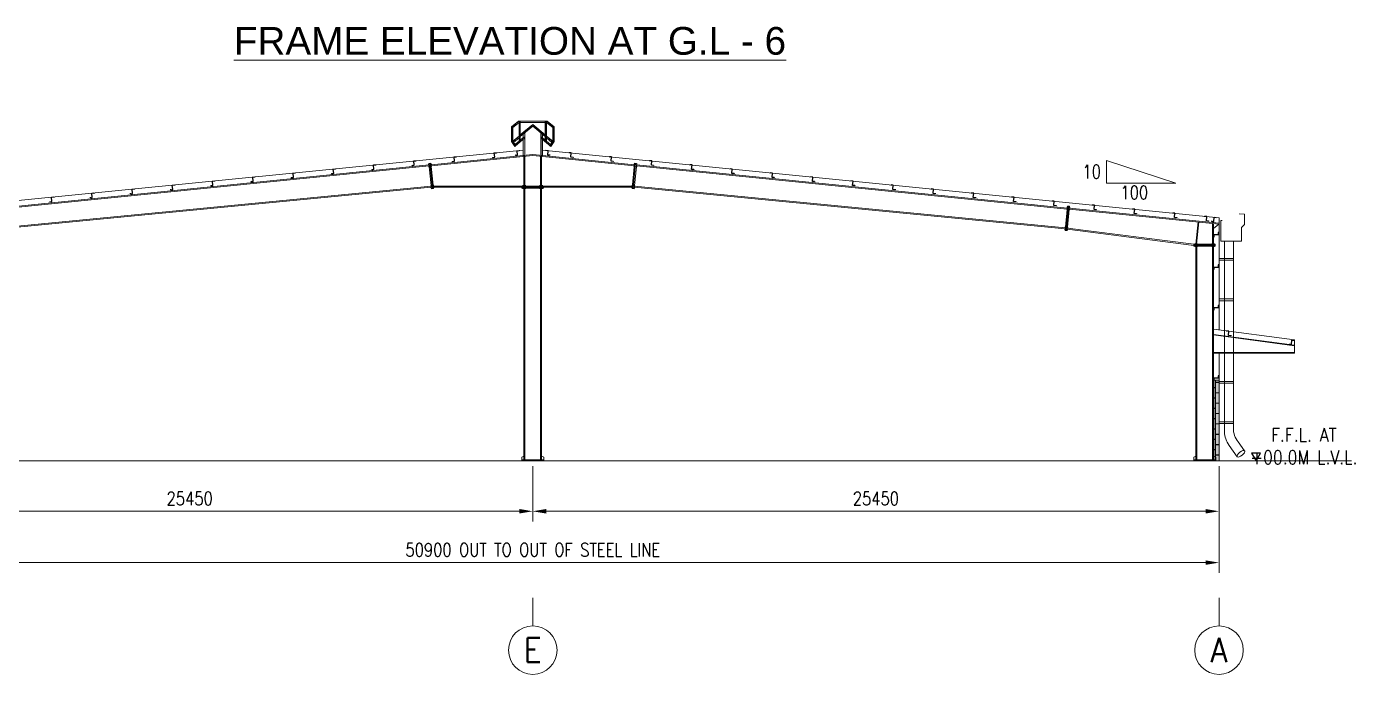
# Model space of a CAD drawing. Header units: millimetres. Extents: x 68421 to 1479662, y -51504 to 144751.
# Drawn here: x 819711 to 868992, y 43919 to 67935 of the extents above; entities that cross this region are included whole.
import ezdxf
from ezdxf.enums import TextEntityAlignment as Align

# ---------------------------------------------------------------- set-up
doc = ezdxf.new("R2010")
doc.units = ezdxf.units.MM
doc.header["$LTSCALE"] = 0.35
doc.header["$MEASUREMENT"] = 0
doc.linetypes.add('CENTER', pattern=[6884.562, 4302.852, -860.57, 860.57, -860.57])
doc.linetypes.add('CONTIN', pattern=[0, 0, 0])
doc.layers.get('0').update_dxf_attribs({"linetype": 'CONTIN'})
doc.layers.get('Defpoints').update_dxf_attribs({"linetype": 'CONTINUOUS'})
doc.styles.add('ARIAL', font='arial.ttf', dxfattribs={"width": 0.7})
doc.styles.add('ROMANT', font='simplex.shx')
doc.styles.add('S', font='simplex.shx')
doc.styles.add('SIMPLEX', font='simplex.shx', dxfattribs={"width": 0.8})
doc.dimstyles.new('FOR PLAN', dxfattribs={"dimscale": 115, "dimtxt": 2, "dimasz": 2, "dimexe": 1.5, "dimexo": 0.75, "dimgap": 0.9, "dimtad": 1, "dimdec": 0, "dimzin": 0, "dimdsep": 46, "dimtxsty": 'SIMPLEX', "dimcen": 0.09, "dimclrd": 6, "dimclre": 6, "dimclrt": 7, "dimadec": 0, "dimazin": 0, "dimtfac": 1, "dimtdec": 0, "dimtmove": 0, "dimatfit": 3, "dimfxl": 1, "dimtolj": 1, "dimtzin": 0, "dimlwd": 0, "dimlwe": 0, "dimarcsym": 0})

# ---------------------------------------------------------------- blocks, each defined once
blk = doc.blocks.new('*D38')
at = {"color": 6, "linetype": 'ByBlock', "lineweight": 0}
for p, q in [((813034, 51645), (813034, 47689)), ((863934, 51645), (863934, 47689)), ((813534, 48064), (863434, 48064))]:
    blk.add_line(p, q, dxfattribs=at)
at = {"color": 6, "linetype": 'Continuous', "lineweight": 5}
for points in [[(813534, 48148), (813534, 47981), (813034, 48064)], [(863434, 47981), (863434, 48148), (863934, 48064)]]:
    blk.add_solid(points, dxfattribs=at)
at = {"layer": 'Defpoints', "color": 0, "linetype": 'Continuous', "lineweight": 5}
for p in [(813034, 51832), (863934, 51832), (863934, 48064)]:
    blk.add_point(p, dxfattribs=at)
at = {"color": 7, "linetype": 'Continuous', "lineweight": 0, "insert": (838484, 48539), "char_height": 500, "attachment_point": 5, "style": 'SIMPLEX'}
blk.add_mtext('\\A1;{50900 \\Fsimplex.shx|c1;OUT TO OUT OF STEEL LINE }', dxfattribs=at)
blk = doc.blocks.new('*D39')
at = {"color": 6, "linetype": 'ByBlock', "lineweight": 0}
for p, q in [((838484, 51645), (838484, 49592)), ((863934, 51645), (863934, 49592)), ((863434, 49967), (838984, 49967))]:
    blk.add_line(p, q, dxfattribs=at)
at = {"color": 6, "linetype": 'Continuous', "lineweight": 5}
for points in [[(838984, 50051), (838984, 49884), (838484, 49967)], [(863434, 49884), (863434, 50051), (863934, 49967)]]:
    blk.add_solid(points, dxfattribs=at)
at = {"layer": 'Defpoints', "color": 0, "linetype": 'Continuous', "lineweight": 5}
for p in [(838484, 51832), (863934, 51832), (838484, 49967)]:
    blk.add_point(p, dxfattribs=at)
at = {"color": 7, "linetype": 'Continuous', "lineweight": 0, "insert": (851209, 50442), "char_height": 500, "attachment_point": 5, "style": 'SIMPLEX'}
blk.add_mtext('\\A1;25450', dxfattribs=at)
blk = doc.blocks.new('*D40')
at = {"color": 6, "linetype": 'ByBlock', "lineweight": 0}
for p, q in [((813034, 51645), (813034, 49592)), ((838484, 51645), (838484, 49592)), ((837984, 49967), (813534, 49967))]:
    blk.add_line(p, q, dxfattribs=at)
at = {"color": 6, "linetype": 'Continuous', "lineweight": 5}
for points in [[(813534, 50051), (813534, 49884), (813034, 49967)], [(837984, 49884), (837984, 50051), (838484, 49967)]]:
    blk.add_solid(points, dxfattribs=at)
at = {"layer": 'Defpoints', "color": 0, "linetype": 'Continuous', "lineweight": 5}
for p in [(813034, 51832), (838484, 51832), (813034, 49967)]:
    blk.add_point(p, dxfattribs=at)
at = {"color": 7, "linetype": 'Continuous', "lineweight": 0, "insert": (825759, 50442), "char_height": 500, "attachment_point": 5, "style": 'SIMPLEX'}
blk.add_mtext('\\A1;25450', dxfattribs=at)
blk = doc.blocks.new('ZCOL')
for p, q in [((10.2, 0), (0, 0)), ((0, 0), (0, -25.4)), ((10.2, -2.5), (10.2, 0)), ((-10.2, -25.4), (-10.2, -22.9)), ((0, -25.4), (-10.2, -25.4))]:
    blk.add_line(p, q)
blk = doc.blocks.new('A$C6AC2533B')
at = {"const_width": 5}
blk.add_lwpolyline([(1, 433), (1, 817), (4182, 817)], dxfattribs=at)
at = {"color": 1}
blk.add_lwpolyline([(1, 0), (251, 433), (-249, 433)], close=True, dxfattribs=at)
blk.add_solid([(-249, 433), (251, 433), (0, 0), (-249, 433)], dxfattribs=at)
blk = doc.blocks.new('A$C75F93C69')
at = {"lineweight": 0}
for p, q in [((97, 472), (0, 391)), ((0, 189), (0, 391)), ((18, 382), (0, 391)), ((98, 469), (3, 389)), ((3, 190), (3, 389)), ((104, 454), (18, 382)), ((18, 194), (18, 382)), ((97, 472), (489, 472)), ((104, 454), (97, 472)), ((98, 469), (488, 469)), ((104, 468), (104, 193)), ((104, 468), (121, 468)), ((119, 468), (119, 193)), ((121, 468), (121, 193)), ((121, 454), (464, 454)), ((121, 280), (293, 424)), ((121, 277), (293, 421)), ((121, 257), (293, 401)), ((464, 280), (293, 424)), ((464, 277), (293, 421)), ((464, 257), (293, 401)), ((464, 468), (464, 193)), ((482, 468), (464, 468)), ((467, 468), (467, 193)), ((482, 454), (489, 472)), ((482, 468), (482, 193)), ((482, 454), (568, 382)), ((488, 469), (583, 389)), ((489, 472), (586, 391)), ((568, 382), (586, 391)), ((568, 194), (568, 382)), ((583, 190), (583, 389)), ((586, 189), (586, 391)), ((18, 194), (0, 189)), ((0, 189), (46, 123)), ((3, 190), (48, 125)), ((18, 193), (104, 265)), ((18, 194), (49, 150)), ((20, 192), (104, 262)), ((28, 179), (104, 242)), ((42, 144), (104, 195)), ((52, 132), (178, 238)), ((54, 130), (180, 236)), ((121, 193), (104, 193)), ((121, 210), (169, 250)), ((159, 289), (159, 242)), ((159, 219), (159, 73)), ((162, 291), (162, 244)), ((162, 221), (162, 0)), ((169, 250), (180, 236)), ((182, 308), (182, 73)), ((404, 308), (404, 73)), ((417, 250), (406, 236)), ((532, 130), (406, 236)), ((534, 132), (408, 238)), ((464, 210), (417, 250)), ((424, 291), (424, 244)), ((424, 221), (424, 0)), ((427, 289), (427, 242)), ((427, 219), (427, 73)), ((464, 193), (482, 193)), ((568, 194), (482, 265)), ((566, 192), (482, 262)), ((557, 179), (482, 242)), ((543, 144), (482, 195)), ((568, 194), (537, 150)), ((583, 190), (538, 125)), ((586, 189), (540, 123)), ((568, 194), (586, 189)), ((42, 144), (54, 130)), ((46, 123), (60, 134)), ((59, 135), (60, 134)), ((159, 73), (159, 0)), ((159, 0), (182, 0)), ((182, 73), (182, 0)), ((404, 73), (404, 0)), ((427, 0), (404, 0)), ((427, 73), (427, 0)), ((526, 135), (525, 134)), ((540, 123), (525, 134)), ((543, 144), (532, 130))]:
    blk.add_line(p, q, dxfattribs=at)

msp = doc.modelspace()

# ---------------------------------------------------------------- hatches: boundary and pattern name
at = {"lineweight": 0}
msp.add_hatch(color=254, dxfattribs=at).paths.add_polyline_path([(863733.78451, 51832.20187), (863733.78451, 54832.20187), (863933.79799, 54832.20187), (863933.79799, 51832.20187)])
h = msp.add_hatch(dxfattribs=at)
h.set_pattern_fill('AR-B816C', color=252, scale=24, angle=90, style=0)
h.set_pattern_definition([(90, (1721837.45, -325412.15), (192, 192), [375, -9]), (90, (1721846.45, -325604.15), (192, 192), [375, -9]), (7e-15, (1721837.45, -325412.15), (192, -192), [-201, 183]), (7e-15, (1721837.45, -325421.15), (192, -192), [-201, 183])])
h.paths.add_polyline_path([(863933.79799, 54832.20187), (863933.79799, 51832.20187), (863733.78451, 51832.20187), (863733.78451, 54832.20187)])

# ---------------------------------------------------------------- linework, layer by layer
at = {"color": 5, "lineweight": 0}
for p, q in [((813033.79799, 60847.10604), (838123.79799, 63356.1064)), ((863933.79799, 60847.10604), (838843.79799, 63356.1064)), ((863933.79799, 56691.23696), (863933.79799, 60847.10604)), ((863733.79675, 56717.98795), (866733.79675, 56316.72552)), ((863933.79799, 54832.20187), (863933.79799, 55832.20187))]:
    msp.add_line(p, q, dxfattribs=at)
at = {"lineweight": 0}
for p, q in [((834712.0465, 62813.93008), (838483.79799, 63191.10459)), ((834715.81724, 62776.021), (838483.79799, 63152.81917)), ((838154.25019, 62024.61935), (838154.25053, 63114.86441)), ((838192.35019, 62024.61935), (838192.35053, 63118.67441)), ((842255.54947, 62813.93008), (838483.79799, 63191.10459)), ((842251.77873, 62776.021), (838483.79799, 63152.81917)), ((838769.65089, 62024.61935), (838769.65055, 63118.67441)), ((838807.75088, 62024.61935), (838807.75054, 63114.86441)), ((818657.76227, 61208.50435), (834636.22464, 62806.3479)), ((818661.60315, 61170.5992), (834639.99538, 62768.43881)), ((834735.42017, 62835.76834), (834609.05005, 62823.13064)), ((834743.00269, 62759.94504), (834616.63208, 62747.30834)), ((834706.35474, 62871.15204), (834630.53296, 62863.56904)), ((834630.53296, 62863.56904), (834724.04175, 61923.48114)), ((834668.44458, 62867.36104), (834761.9524, 61927.27224)), ((834799.86353, 61931.06424), (834706.35474, 62871.15204)), ((842167.73244, 61931.06424), (842261.24123, 62871.15204)), ((842299.15139, 62867.36104), (842205.64357, 61927.27224)), ((842224.59328, 62759.94504), (842350.96389, 62747.30834)), ((842232.1758, 62835.76834), (842358.54592, 62823.13064)), ((842337.06301, 62863.56904), (842243.55422, 61923.48114)), ((842261.24123, 62871.15204), (842337.06301, 62863.56904)), ((858305.99282, 61170.5992), (842327.60059, 62768.43881)), ((858309.8337, 61208.50435), (842331.37133, 62806.3479)), ((818732.54372, 60471.73417), (834714.71129, 62017.28464)), ((818736.33522, 60433.82007), (834718.47997, 61979.39625)), ((834813.76441, 62047.32394), (834687.39429, 62034.68724)), ((834821.34644, 61971.50264), (834694.97681, 61958.86494)), ((834724.04175, 61923.48114), (834799.86353, 61931.06424)), ((838154.24698, 51870.30182), (838154.25017, 61949.1844)), ((838192.34697, 51870.30183), (838192.35016, 61949.1844)), ((838775.24888, 51870.3019), (838775.25123, 61949.1844)), ((838813.34887, 51870.3019), (838813.35124, 61949.1844)), ((842146.24953, 61971.50264), (842272.61916, 61958.86494)), ((842153.83156, 62047.32394), (842280.20168, 62034.68724)), ((842243.55422, 61923.48114), (842167.73244, 61931.06424)), ((858231.26076, 60433.82007), (842249.116, 61979.39625)), ((858235.05226, 60471.73417), (842252.88468, 62017.28464)), ((858225.62111, 60377.42167), (858317.1299, 61280.50947)), ((858355.04006, 61276.71847), (858263.53224, 60373.62967)), ((858280.48195, 61169.30247), (858406.85256, 61156.66577)), ((858288.06447, 61245.12577), (858414.43459, 61232.48807)), ((858392.95168, 61272.92647), (858301.44289, 60369.83857)), ((858317.1299, 61280.50947), (858392.95168, 61272.92647)), ((863933.79799, 60607.81855), (858381.81468, 61163.01701)), ((863933.79799, 60646.10887), (858385.65557, 61200.92218)), ((863154.76405, 60694.89137), (863069.02419, 59873.06127)), ((863094.24257, 59870.02907), (863179.98232, 60691.85907)), ((863695.69426, 59870.30247), (863695.69826, 60631.62853)), ((863733.79426, 59870.30247), (863733.79827, 60627.81853)), ((858204.1382, 60417.86007), (858330.50783, 60405.22237)), ((858211.72023, 60493.68137), (858338.09035, 60481.04467)), ((858301.44289, 60369.83857), (858225.62111, 60377.42167)), ((863004.59413, 59825.4503), (858306.90676, 60424.47927)), ((863004.59413, 59864.02509), (858310.70412, 60462.45287)), ((863004.59413, 59870.30147), (863790.94423, 59870.30247)), ((863004.59413, 59794.10227), (863004.59413, 59870.30147)), ((863790.94426, 59832.20287), (863004.59413, 59832.20187)), ((863790.94429, 59794.10227), (863004.59413, 59794.10227)), ((863045.99416, 59895.70187), (863045.99428, 59768.70187)), ((863074.69609, 51870.30194), (863074.69426, 59794.10227)), ((863112.79609, 51870.30194), (863112.79426, 59794.10227)), ((863128.31923, 59895.70287), (863128.31929, 59768.70287)), ((863676.64421, 59895.70287), (863676.6443, 59768.70287)), ((863695.6961, 57895.30197), (863695.69426, 59794.10227)), ((863733.79609, 57895.30197), (863733.79426, 59794.10227)), ((863752.84422, 59895.70287), (863752.8443, 59768.70287)), ((863790.94423, 59870.30247), (863790.94429, 59794.10227)), ((863695.69799, 51870.30187), (863695.6961, 57928.10177)), ((863733.79799, 51870.30186), (863733.79609, 57928.10177)), ((838154.24706, 52004.1187), (838078.04701, 51971.90182)), ((838078.04701, 51870.30183), (838078.04701, 51971.90182)), ((838078.04701, 51870.30183), (838889.54896, 51870.30191)), ((838078.04701, 51832.20183), (838078.04701, 51870.30183)), ((838889.54896, 51832.20191), (838078.04701, 51832.20183)), ((838154.24698, 51870.30182), (838813.34889, 51870.30191)), ((838813.34889, 52004.11875), (838889.54896, 51971.90191)), ((838889.54896, 51870.30191), (838889.54896, 51971.90191)), ((838889.54896, 51870.30191), (838889.54896, 51832.20191)), ((863074.69607, 52004.11879), (862998.496, 51971.90195)), ((862998.496, 51870.30195), (862998.496, 51971.90195)), ((863809.99796, 51870.30187), (862998.496, 51870.30195)), ((862998.496, 51870.30195), (862998.496, 51832.20195)), ((862998.496, 51832.20195), (863809.99796, 51832.20187)), ((863733.79799, 51870.30186), (863074.69607, 51870.30196)), ((863733.79789, 52004.11879), (863809.99796, 51971.90195)), ((863733.79791, 52004.11874), (863809.99796, 51971.90187)), ((863809.99796, 51870.30195), (863809.99796, 51971.90195)), ((863809.99796, 51870.30187), (863809.99796, 51971.90187)), ((863809.99796, 51832.20187), (863809.99796, 51870.30187))]:
    msp.add_line(p, q, dxfattribs=at)
at = {"linetype": 'Continuous', "lineweight": 0}
for p, q in [((859759.29844, 62130.72629), (859759.29844, 62976.39042)), ((859759.29844, 62976.39042), (862331.49564, 62130.72629)), ((859759.29844, 62130.72629), (862331.49564, 62130.72629)), ((834794.30946, 62024.97733), (842177.0738, 62024.97733)), ((834794.30946, 61986.90187), (842173.28651, 61986.90187)), ((838117.79799, 61923.40187), (838117.79799, 62050.40187)), ((838216.79799, 61923.40187), (838216.79799, 62050.40187)), ((838750.79799, 61923.40187), (838750.79799, 62050.40187)), ((838849.79799, 61923.40187), (838849.79799, 62050.40187)), ((863933.79799, 60646.10887), (863930.00686, 60608.19766)), ((863930.00686, 60608.19766), (863733.79747, 60451.66874)), ((813033.79799, 51832.20187), (863933.79799, 51832.20187)), ((863933.79799, 51832.20187), (868843.79799, 51832.20187))]:
    msp.add_line(p, q, dxfattribs=at)
at = {"color": 4, "linetype": 'Continuous', "lineweight": 0}
for p, q in [((864002.60706, 59985.58497), (864002.60706, 60751.59741)), ((864878.03254, 60984.83858), (864678.15359, 60995.31379)), ((864878.03254, 60984.83858), (864878.03254, 60595.65171)), ((864766.83628, 60484.45545), (864878.03254, 60595.65171)), ((864766.83628, 60484.45545), (864766.83628, 59985.58497)), ((864766.83628, 59985.58497), (864766.83628, 60484.45545)), ((864137.06944, 59985.58497), (864137.06944, 53048.1114)), ((864465.16996, 59985.58497), (864465.16996, 53048.1114)), ((864137.06944, 53048.1114), (864137.06944, 52911.5386)), ((864307.61977, 52410.02111), (864611.19699, 51990.04204)), ((864643.14861, 52537.08044), (864883.16771, 52211.24666))]:
    msp.add_line(p, q, dxfattribs=at)
at = {"linetype": 'CENTER', "lineweight": 0, "ltscale": 100}
msp.add_line((864002.60706, 60751.59741), (864055.80149, 60746.27797), dxfattribs=at)
at = {"color": 7, "lineweight": 0}
for p, q in [((863733.79675, 56523.64826), (866733.79675, 56123.64826)), ((863733.79675, 56503.54851), (866733.79675, 56103.54851)), ((863733.79675, 55852.20187), (866731.79675, 55852.20187)), ((863733.79675, 55832.20187), (866733.79675, 55832.20187))]:
    msp.add_line(p, q, dxfattribs=at)
at = {"color": 5, "linetype": 'Continuous', "lineweight": 0}
msp.add_line((866733.79675, 56123.64826), (866733.79675, 56316.72552), dxfattribs=at)
at = {"color": 0, "linetype": 'Continuous', "lineweight": 0}
msp.add_line((866733.79675, 55832.20187), (866733.79675, 56123.64826), dxfattribs=at)
at = {"color": 1, "linetype": 'ByBlock', "lineweight": 0}
for p, q in [((838483.79799, 46764.20187), (838483.79799, 45719.46719)), ((863933.79799, 46764.20187), (863933.79799, 45719.46719))]:
    msp.add_line(p, q, dxfattribs=at)
at = {"linetype": 'Continuous', "lineweight": 0}
msp.add_lwpolyline([(838080.33927, 62024.61935), (838881.66181, 62024.61935), (838881.66181, 61949.1844), (838080.33927, 61949.1844)], close=True, dxfattribs=at)
at = {"color": 4, "linetype": 'Continuous', "lineweight": 0}
msp.add_lwpolyline([(864766.83628, 59985.58497), (864002.60706, 59985.58497)], dxfattribs=at)
at = {"color": 5, "linetype": 'CENTER', "lineweight": 0, "ltscale": 100}
for points in [[(864465.16931, 59337.7707), (863933.79917, 59337.77039), (863933.79917, 59273.39189), (864465.16931, 59273.3922)], [(864465.16931, 57837.7707), (863933.79917, 57837.77039), (863933.79917, 57773.39189), (864465.16931, 57773.3922)], [(864465.16931, 54776.7707), (863933.79917, 54776.77039), (863933.79917, 54712.39189), (864465.16931, 54712.3922)], [(864465.16931, 53283.7707), (863933.79917, 53283.77039), (863933.79917, 53219.39189), (864465.16931, 53219.3922)]]:
    msp.add_lwpolyline(points, close=True, dxfattribs=at)
at = {"color": 252, "lineweight": 0}
msp.add_lwpolyline([(863933.79799, 54832.20187), (863933.79799, 51832.20187), (863733.78451, 51832.20187), (863733.78451, 54832.20187)], close=True, dxfattribs=at)
at = {"color": 1, "linetype": 'ByBlock', "lineweight": 0}
for centre in [(838483.79799, 44819.46719), (863933.79799, 44819.46719)]:
    msp.add_circle(centre, 900, dxfattribs=at)
at = {"color": 4, "linetype": 'Continuous', "lineweight": 0}
for centre, end in [((864959.72163, 52911.5386), 217.563108779), ((865287.82214, 53048.1114), 218.403767146)]:
    msp.add_arc(centre, 822.65219, 180, end, dxfattribs=at)
msp.add_ellipse((864748.54885, 52098.92049), major_axis=(-137.35186, -108.87845), ratio=0.3921056148, dxfattribs=at)

# ---------------------------------------------------------------- block references
at = {"lineweight": 0}
for name, p, xscale, yscale, zscale in [('A$C75F93C69', (837694.58198, 63161.90307), 2.694378106561126, 2.694378106561126, 2.694378106561126), ('A$C6AC2533B', (865306.28601, 51832.20187), 0.675925925925926, 0.675925925925926, 0.675925925925926)]:
    msp.add_blockref(name, p, dxfattribs=dict(at, xscale=xscale, yscale=yscale, zscale=zscale))
for p, xscale, yscale, zscale, rotation in [((835578.60434, 62941.58942), -8, -6.3740158, -6.3740158, 5.710591760000002), ((837071.16012, 63090.84502), -8, -6.3740158, -6.3740158, 5.710591760000002), ((837918.82346, 63172.90146), -8, -6.3740158, -6.3740158, 5.710591760000002), ((839038.79018, 63173.89969), 8, -6.3740158, -6.3740158, 354.2894082399999), ((839896.43585, 63090.84502), 8, -6.3740158, -6.3740158, 354.2894082399999), ((841388.99163, 62941.58942), 8, -6.3740158, -6.3740158, 354.2894082399999), ((831100.93699, 62493.82263), -8, -6.3740158, -6.3740158, 5.710591760000002), ((832593.49277, 62643.07823), -8, -6.3740158, -6.3740158, 5.710591760000002), ((834086.04856, 62792.33382), -8, -6.3740158, -6.3740158, 5.710591760000002), ((842881.54741, 62792.33382), 8, -6.3740158, -6.3740158, 354.2894082399999), ((844374.1032, 62643.07823), 8, -6.3740158, -6.3740158, 354.2894082399999), ((845866.65898, 62493.82263), 8, -6.3740158, -6.3740158, 354.2894082399999), ((826623.26964, 62046.05583), -8, -6.3740158, -6.3740158, 5.710591760000002), ((828115.82542, 62195.31143), -8, -6.3740158, -6.3740158, 5.710591760000002), ((829608.38121, 62344.56703), -8, -6.3740158, -6.3740158, 5.710591760000002), ((847359.21476, 62344.56703), 8, -6.3740158, -6.3740158, 354.2894082399999), ((848851.77055, 62195.31143), 8, -6.3740158, -6.3740158, 354.2894082399999), ((850344.32633, 62046.05583), 8, -6.3740158, -6.3740158, 354.2894082399999), ((820653.04651, 61449.03343), -8, -6.3740158, -6.3740158, 5.710591760000002), ((822145.60229, 61598.28903), -8, -6.3740158, -6.3740158, 5.710591760000002), ((823638.15807, 61747.54463), -8, -6.3740158, -6.3740158, 5.710591760000002), ((825130.71386, 61896.80023), -8, -6.3740158, -6.3740158, 5.710591760000002), ((851836.88211, 61896.80023), 8, -6.3740158, -6.3740158, 354.2894082399999), ((853329.4379, 61747.54463), 8, -6.3740158, -6.3740158, 354.2894082399999), ((854821.99368, 61598.28903), 8, -6.3740158, -6.3740158, 354.2894082399999), ((856314.54946, 61449.03343), 8, -6.3740158, -6.3740158, 354.2894082399999), ((857807.10525, 61299.77783), 8, -6.3740158, -6.3740158, 354.2894082399999), ((859299.66103, 61150.52223), 8, -6.3740158, -6.3740158, 354.2894082399999), ((860792.21681, 61001.26663), 8, -6.3740158, -6.3740158, 354.2894082399999), ((862284.7726, 60852.01103), 8, -6.3740158, -6.3740158, 354.2894082399999), ((863464.93883, 60731.28448), 8, -6.3740158, -6.3740158, 354.2894082399999), ((863735.56121, 60704.22224), -8, -6.3740158, -6.3740158, 354.289403875994), ((863752.84561, 60222.20187), 7.999999999999995, -6.3740158, -6.3740158, 270.0000153000001), ((863752.84561, 59018.20187), 7.999999999999995, -6.3740158, -6.3740158, 270.0000153000001), ((863752.84607, 57518.20187), 7.999999999999995, -6.3740158, -6.3740158, 270.0000153000001), ((864285.33577, 56482.33102), 7.99999999999997, -6.3740158, -6.3740158, 354.2894063000001), ((866623.92458, 56151.57216), -7.999999999999967, -6.3740029, -6.3740029, 354.2894062999999), ((863752.84701, 54912.20187), 7.999999999999995, -6.3740158, -6.3740158, 270.0000153000001)]:
    msp.add_blockref('ZCOL', p, dxfattribs=dict(at, xscale=xscale, yscale=yscale, zscale=zscale, rotation=rotation))

# ---------------------------------------------------------------- texts
at = {"linetype": 'ByBlock', "lineweight": 0, "style": 'S', "width": 0.9}
for s, p in [('E', (838483.79799, 44819.46719)), ('A', (863933.79799, 44819.46719))]:
    msp.add_text(s, height=900, dxfattribs=at).set_placement(p, align=Align.MIDDLE_CENTER)
at = {"linetype": 'ByBlock', "lineweight": 0, "insert": (827397.04036, 67919.76528), "char_height": 1026.641976, "width": 134777.6770277, "attachment_point": 1, "style": 'ARIAL'}
msp.add_mtext('{\\L\\W1;FRAME ELEVATION AT G.L - 6}', dxfattribs=at)
at = {"color": 7, "linetype": 'ByBlock', "lineweight": 0, "char_height": 500, "attachment_point": 5, "style": 'SIMPLEX'}
for s, insert in [('{\\A1;10}', (859214.40171, 62557.17989)), ('{\\A1;100}', (860791.12714, 61784.9215))]:
    msp.add_mtext(s, dxfattribs=dict(at, insert=insert))
at = {"lineweight": 0, "insert": (867079.99022, 52384.22807), "char_height": 500, "attachment_point": 5, "style": 'ROMANT'}
msp.add_mtext('\\A1;{\\W0.85;F.F.L. AT\\P+00.0M L.V.L.}', dxfattribs=at)

# ---------------------------------------------------------------- dimensions: what is measured, and where the dimension line sits
at = {"linetype": 'ByBlock', "lineweight": 0}
dim = msp.add_linear_dim(base=(863933.79799, 48064.20187), p1=(813033.79799, 51832.20187), p2=(863933.79799, 51832.20187), angle=180, text='{<> \\Fsimplex.shx|c1;OUT TO OUT OF STEEL LINE }', dimstyle='FOR PLAN', override={"dimscale": 250, "dimtxsty": 'SIMPLEX'}, dxfattribs=at)
dim.commit()
dim.dimension.update_dxf_attribs({"geometry": '*D38', "text_midpoint": (838483.79799, 48539.20187)})
for base, p1, p2, picture, middle in [((813033.79799, 49967.20187), (838483.79799, 51832.20187), (813033.79799, 51832.20187), '*D40', (825758.79799, 50442.20187)), ((838483.79799, 49967.20187), (863933.79799, 51832.20187), (838483.79799, 51832.20187), '*D39', (851208.79799, 50442.20187))]:
    dim = msp.add_linear_dim(base=base, p1=p1, p2=p2, angle=180, dimstyle='FOR PLAN', override={"dimscale": 250}, dxfattribs=at)
    dim.commit()
    dim.dimension.update_dxf_attribs({"geometry": picture, "text_midpoint": middle})

doc.saveas('drawing.dxf')
